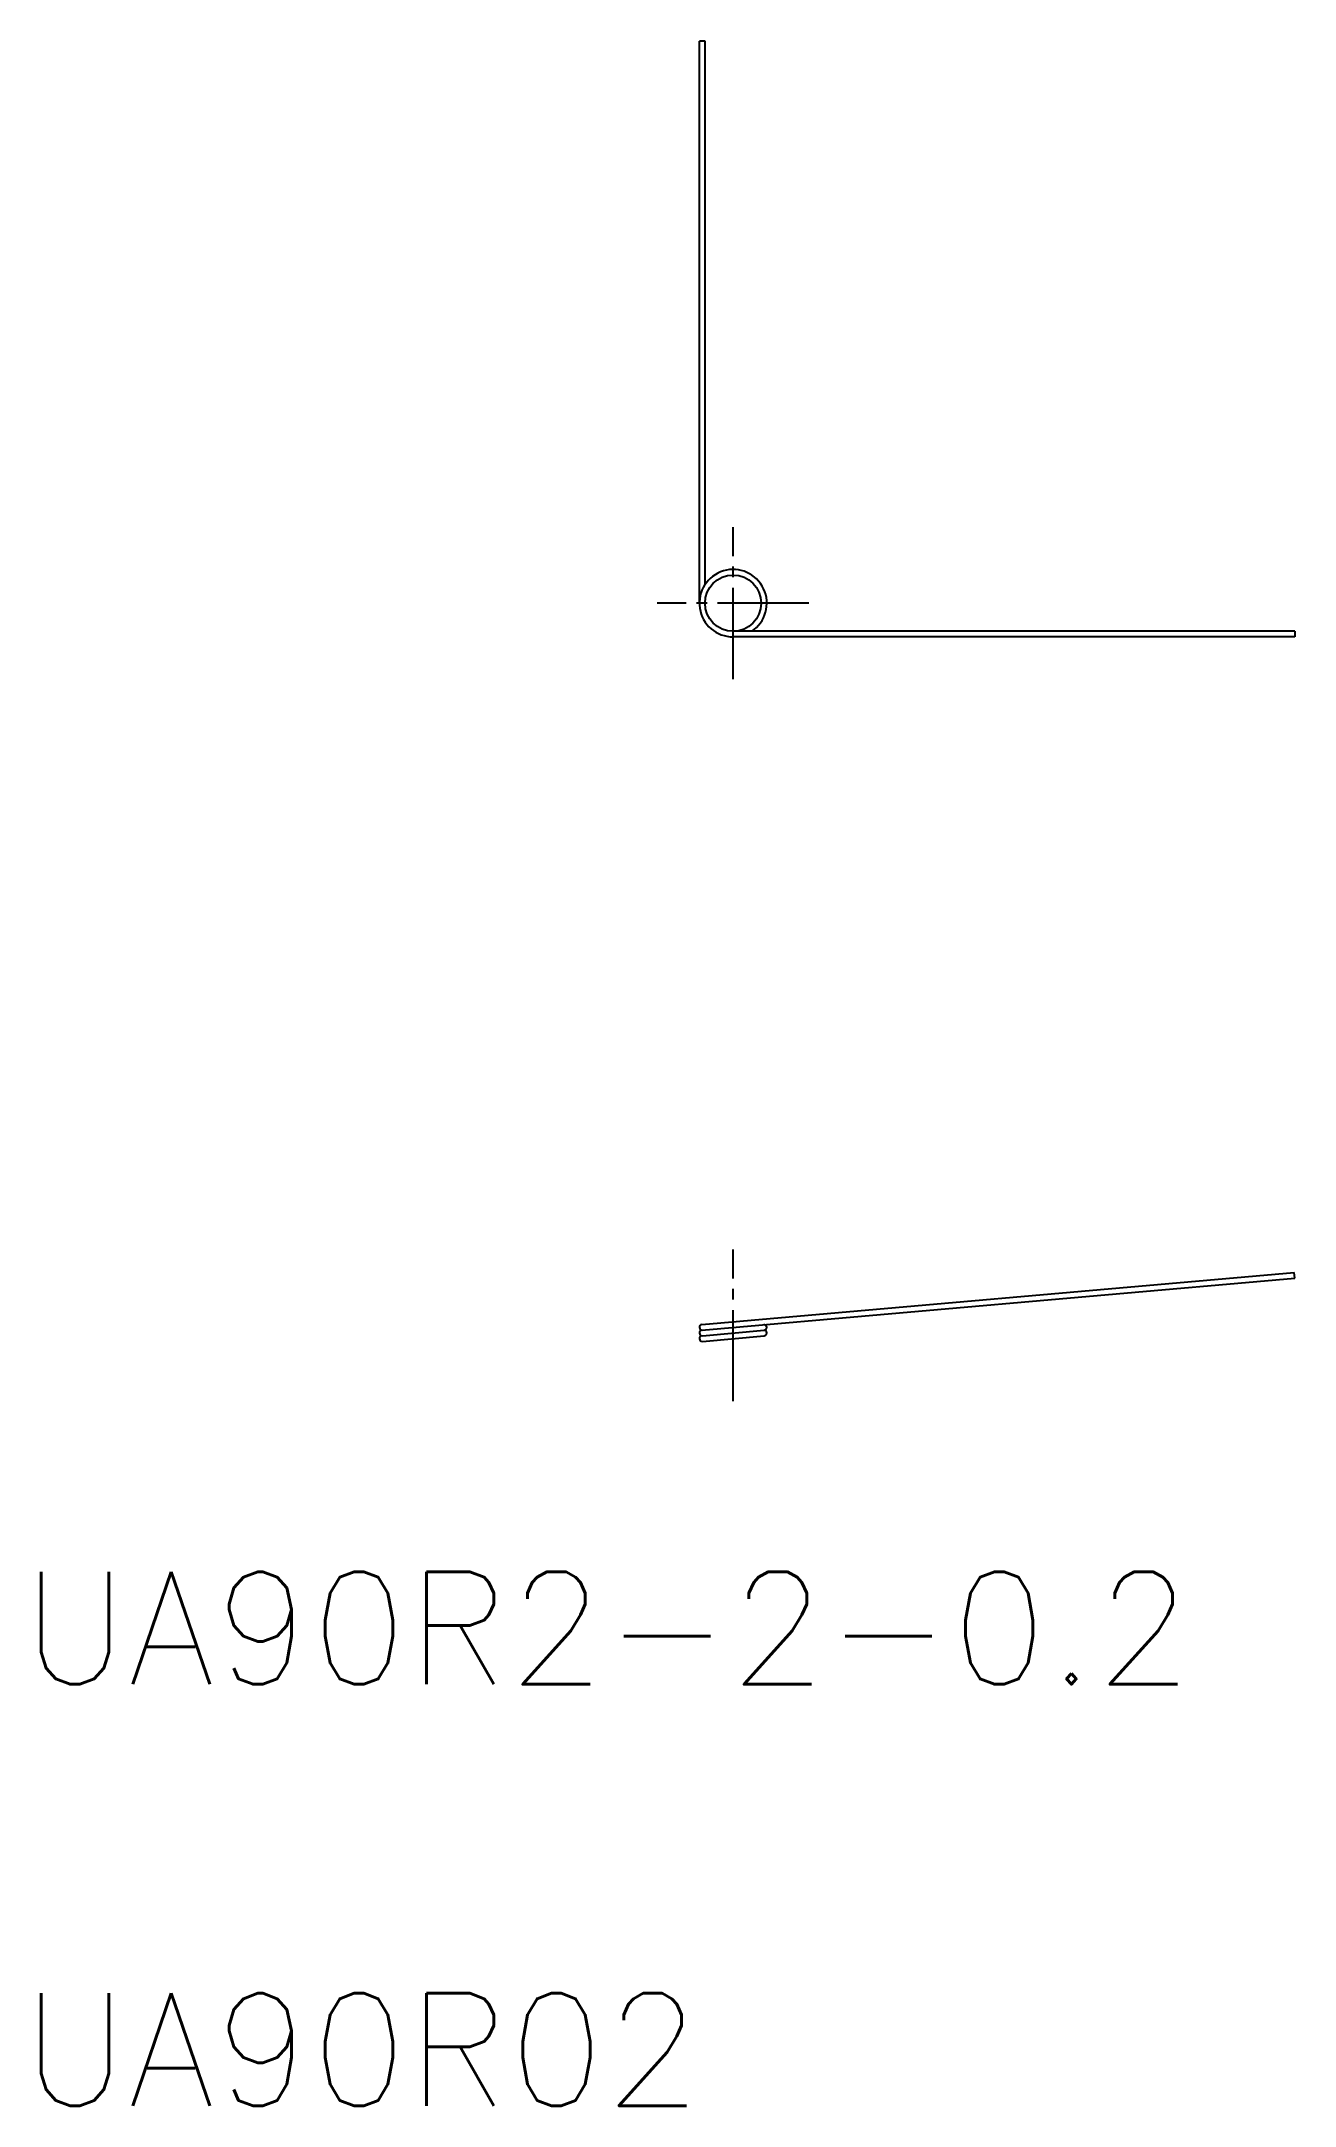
# Model space of a CAD drawing. Extents: x 112.9 to 157.5, y 27.3 to 100.7.
import ezdxf

# ---------------------------------------------------------------- set-up
doc = ezdxf.new("R2010")
doc.units = 0
doc.header["$LTSCALE"] = 0.25
doc.linetypes.add('CENTER', pattern=[17.5, 13, -1.5, 1.5, -1.5])
doc.layers.get('0').update_dxf_attribs({"linetype": 'CONTINUOUS'})
doc.layers.add('CENTER', color=1, linetype='CENTER')
doc.styles.get("Standard").update_dxf_attribs({"font": 'txt.shx'})

msp = doc.modelspace()

# ---------------------------------------------------------------- linework, layer by layer
at = {"color": 7, "linetype": 'CONTINUOUS'}
for p, q in [((136.523, 100.749), (136.323, 100.749)), ((136.323, 80.749), (136.323, 100.749)), ((136.523, 81.413), (136.523, 100.749)), ((157.523, 79.749), (137.523, 79.749)), ((157.523, 79.549), (137.523, 79.549)), ((157.523, 79.749), (157.523, 79.549)), ((136.414, 55.075), (157.505, 56.92)), ((136.414, 54.874), (157.523, 56.721)), ((157.523, 56.721), (157.505, 56.92)), ((136.431, 54.675), (138.631, 54.867)), ((136.431, 54.474), (138.631, 54.666))]:
    msp.add_line(p, q, dxfattribs=at)
msp.add_circle((137.523, 80.749), 1, dxfattribs=at)
for centre, radius, start, end in [((137.523, 80.749), 1.2, 303.55731, 270), ((136.422, 54.975), 0.1, 95, 275), ((136.422, 54.774), 0.1, 95, 275), ((136.422, 54.573), 0.1, 95, 275), ((138.623, 54.967), 0.1, 275, 95), ((138.623, 54.766), 0.1, 275, 95)]:
    msp.add_arc(centre, radius, start, end, dxfattribs=at)
at = {"layer": 'CENTER', "color": 1, "linetype": 'CENTER'}
for p, q in [((137.523, 78.049), (137.523, 83.449)), ((140.223, 80.749), (134.823, 80.749)), ((137.523, 52.339), (137.523, 57.739))]:
    msp.add_line(p, q, dxfattribs=at)

# ---------------------------------------------------------------- texts
for s, p in [('UA90R2-2-0.2', (112.201, 42.267)), ('UA90R02', (112.201, 27.267))]:
    msp.add_text(s, height=4).set_placement(p)

doc.saveas('drawing.dxf')
